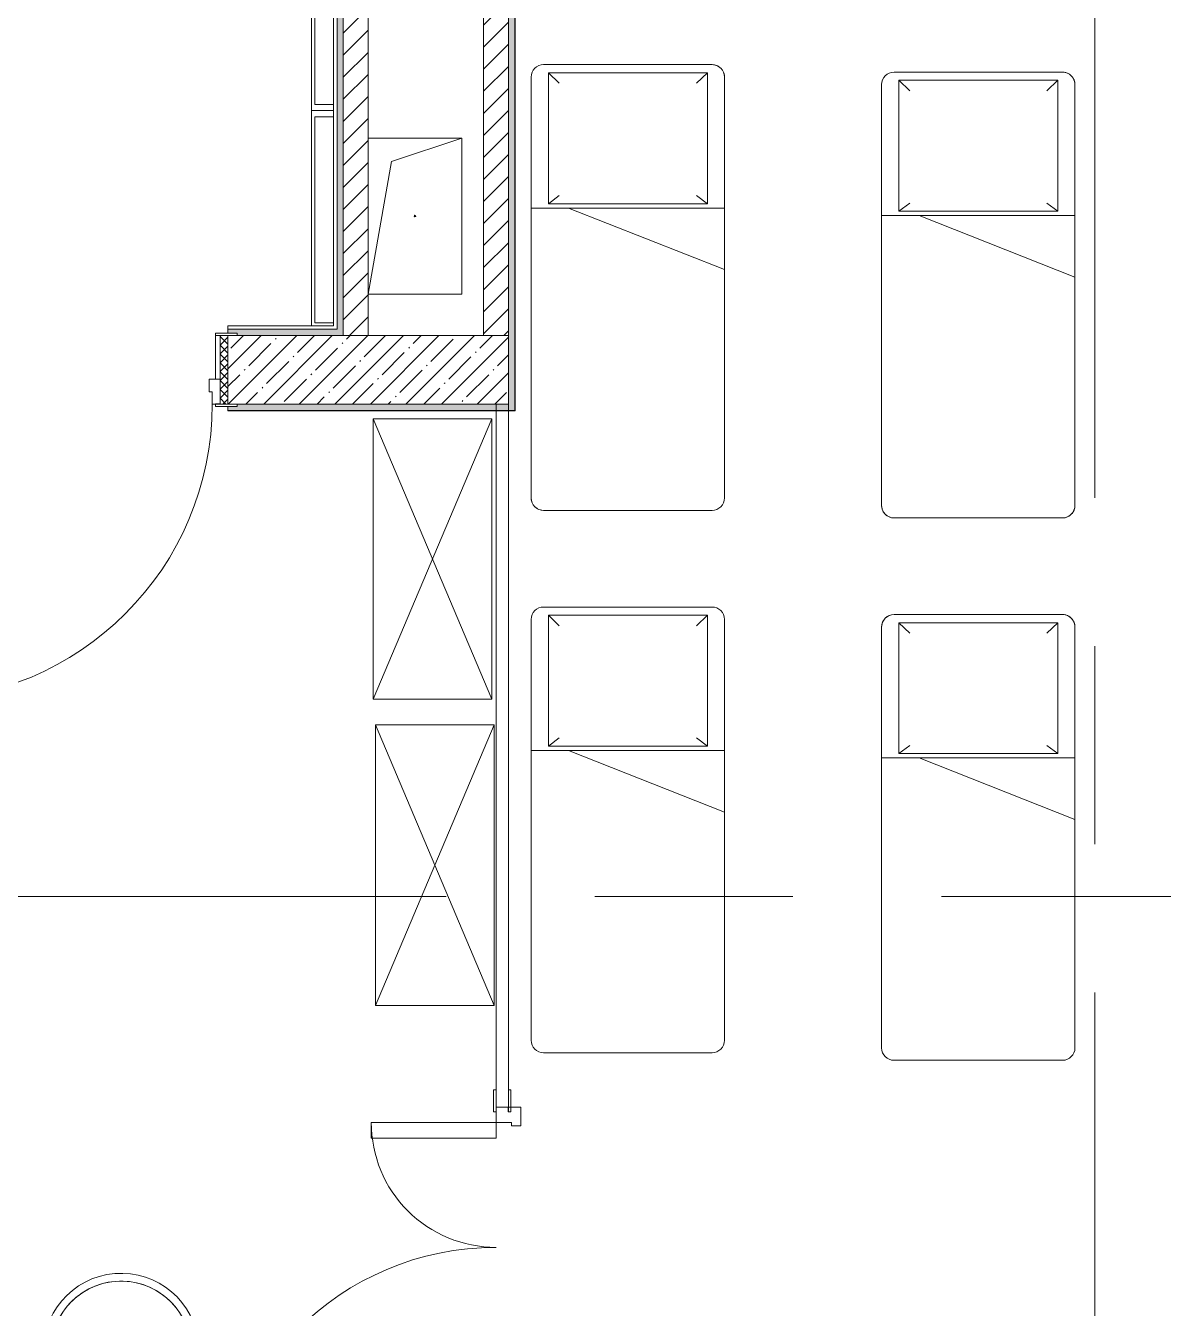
# Model space of a CAD drawing. Header units: millimetres. Extents: x 81382 to 274764, y -8553 to 29000.
# Drawn here: x 117782 to 121430, y 2279 to 6394 of the extents above; entities that cross this region are included whole.
import ezdxf

# ---------------------------------------------------------------- set-up
doc = ezdxf.new("R2010")
doc.units = ezdxf.units.MM
doc.linetypes.add('Осевая', pattern=[3175, 635, -476.25, 1587.5, -476.25])
for name, color, linetype, lineweight in [('A-DOOR', 7, 'Continuous', 9), ('A-DOOR-1', 7, 'Continuous', 13), ('A-DOOR-FRAM', 7, 'Continuous', 13), ('A-DOOR-FRAM-1', 7, 'Continuous', 9), ('A-GENM', 7, 'Continuous', 9), ('A-WALL', 7, 'Continuous', 9), ('I-WALL', 7, 'Continuous', 9), ('Оси-2', 7, 'Осевая', 9)]:
    doc.layers.add(name, color=color, linetype=linetype, lineweight=lineweight)
for name, color, linetype, lineweight, true_color in [('A-WALL-1', 7, 'Continuous', 9, 0x3c3c3c), ('A-WALL-FNSH-1', 7, 'Continuous', 9, 0x3c3c3c), ('I-FURN-1', 7, 'Continuous', 9, 0xf0f0f0)]:
    doc.layers.add(name, color=color, linetype=linetype, lineweight=lineweight, true_color=true_color)
pattern_1 = [(45, (0, 0), (-35.35534, 35.35534), [])]
pattern_2 = [(0, (0, 0), (121.92, 30.48), [10.058, -81.382, 10.058, -81.382, -487.68]), (0, (0, 0), (121.92, 30.48), [-182.88, 10.058, -172.822, 10.058, -81.382, -213.36]), (0, (0, 0), (121.92, 30.48), [-457.2, 10.058, -50.902, 10.058, -142.342]), (120, (45.72, 15.24), (-87.356454, 90.345817), [10.058, -81.382, 10.058, -81.382, -487.68]), (120, (45.72, 15.24), (-87.356454, 90.345817), [-182.88, 10.058, -172.822, 10.058, -81.382, -213.36]), (120, (45.72, 15.24), (-87.356454, 90.345817), [-457.2, 10.058, -50.902, 10.058, -142.342]), (240, (60.96, 76.2), (-34.563546, -120.825817), [10.058, -81.382, 10.058, -81.382, -487.68]), (240, (60.96, 76.2), (-34.563546, -120.825817), [-182.88, 10.058, -172.822, 10.058, -81.382, -213.36]), (240, (60.96, 76.2), (-34.563546, -120.825817), [-457.2, 10.058, -50.902, 10.058, -142.342])]

# ---------------------------------------------------------------- blocks, each defined once
blk = doc.blocks.new('110_Дверь_СКБ_1Ст_Внутренняя1 - Д-7а_л__950x2100h_Туалет-32220591-План размещения напольных электротехнических лючков и розеток 3 этажа в осях 23-33')
at = {"layer": 'A-DOOR'}
h = blk.add_hatch(dxfattribs=at)
h.set_pattern_fill('FP_12', color=256, style=0, pattern_type=2)
h.set_pattern_definition([(135, (1776.41, 174.685), (-14.14214, -14.14214), []), (225, (1776.41, 174.685), (14.14214, -14.14214), [])])
h.paths.add_polyline_path([(537.5, 110), (512.5, 110), (512.5, -110), (537.5, -110)])
at = {"layer": 'A-DOOR-FRAM-1'}
h = blk.add_hatch(dxfattribs=at)
h.set_pattern_fill('FP_13', color=256, style=0, pattern_type=2)
h.set_pattern_definition([(45, (-346.384, 174.685), (-14.1421, 14.1421), []), (135, (-346.384, 174.685), (-14.1421, -14.1421), [])])
h.paths.add_polyline_path([(-487.5, 110), (-512.5, 110), (-512.5, -110), (-487.5, -110)])
at = {"layer": 'A-DOOR'}
blk.add_arc((487.5, 110), 950, 90, 180, dxfattribs=at)
at = {"layer": 'A-DOOR-1'}
for p, q in [((487.5, 1060), (447.5, 1060)), ((447.5, 1060), (447.5, 110)), ((487.5, 110), (487.5, 1060)), ((447.5, 110), (487.5, 110))]:
    blk.add_line(p, q, dxfattribs=at)
at = {"layer": 'A-DOOR-FRAM'}
for p, q in [((-472.5, 118), (-542.5, 118)), ((-542.5, 118), (-542.5, 110)), ((-542.5, 110), (-472.5, 110)), ((-487.5, 110), (-512.5, 110)), ((-512.5, 110), (-512.5, -110)), ((-462.5, 110), (-487.5, 110)), ((-487.5, 110), (-487.5, 30)), ((-487.5, -110), (-487.5, 110)), ((-472.5, 110), (-487.5, 110)), ((-487.5, 110), (-487.5, 109)), ((-487.5, 109), (-472.5, 109)), ((-472.5, 110), (-472.5, 118)), ((-472.5, 109), (-472.5, 110)), ((-462.5, 70), (-462.5, 110)), ((487.5, 110), (487.5, 70)), ((512.5, 110), (487.5, 110)), ((567.5, 118), (497.5, 118)), ((497.5, 118), (497.5, 110)), ((512.5, 110), (497.5, 110)), ((497.5, 110), (497.5, 109)), ((497.5, 110), (567.5, 110)), ((497.5, 109), (512.5, 109)), ((512.5, 30), (512.5, 110)), ((537.5, 110), (512.5, 110)), ((512.5, 110), (512.5, -110)), ((512.5, 109), (512.5, 110)), ((537.5, -110), (537.5, 110)), ((567.5, 110), (567.5, 118)), ((-452.5, 70), (-462.5, 70)), ((-452.5, 30), (-452.5, 70)), ((487.5, 70), (477.5, 70)), ((477.5, 70), (477.5, 30)), ((-487.5, 30), (-452.5, 30)), ((-472.5, 30), (-487.5, 30)), ((-487.5, 30), (-487.5, -110)), ((-472.5, -110), (-472.5, 30)), ((477.5, 30), (512.5, 30)), ((512.5, 30), (497.5, 30)), ((497.5, 30), (497.5, -110)), ((512.5, -110), (512.5, 30)), ((-472.5, -110), (-542.5, -110)), ((-542.5, -110), (-542.5, -118)), ((-542.5, -118), (-472.5, -118)), ((-512.5, -110), (-487.5, -110)), ((-487.5, -110), (-472.5, -110)), ((-472.5, -118), (-472.5, -110)), ((497.5, -110), (512.5, -110)), ((567.5, -110), (497.5, -110)), ((497.5, -110), (497.5, -118)), ((497.5, -118), (567.5, -118)), ((512.5, -110), (537.5, -110)), ((567.5, -118), (567.5, -110))]:
    blk.add_line(p, q, dxfattribs=at)
blk = doc.blocks.new('GM_Отверстие прямоугольное _в плите_ - Отверстие-V35-План размещения напольных электротехнических лючков и розеток 3 этажа в осях 23-33')
at = {"layer": 'A-GENM'}
for p, q in [((-150, 250), (150, 250)), ((150, 250), (-150, 250)), ((-75, 175), (150, 250)), ((150, 250), (150, -250)), ((150, -250), (150, 250)), ((-150, -250), (-75, 175)), ((150, -250), (-150, -250)), ((-150, -250), (150, -250))]:
    blk.add_line(p, q, dxfattribs=at)
for start, end in [(360, 180), (180, 360)]:
    blk.add_arc((0, 0), 2.5, start, end, dxfattribs=at)
blk = doc.blocks.new('Bed - Small Sizes - 1_119-V44-План размещения напольных электротехнических лючков и розеток 3 этажа в осях 23-33')
at = {"layer": 'I-FURN-1'}
for p, q in [((247.3, 0), (-292.7, 0)), ((-292.7, 0), (247.3, 0)), ((247.3, 0), (-292.7, 0)), ((-292.7, 0), (247.3, 0)), ((-332.7, -40), (-332.7, -460)), ((-332.7, -460), (-332.7, -40)), ((-332.7, -40), (-332.7, -460)), ((-332.7, -460), (-332.7, -40)), ((-277.5, -26.2), (-242.7, -60)), ((232.5, -26.2), (-277.5, -26.2)), ((-277.5, -26.2), (-277.5, -446.2)), ((232.5, -26.2), (-277.5, -26.2)), ((-277.5, -26.2), (-277.5, -446.2)), ((232.5, -26.2), (197.3, -60)), ((232.5, -446.2), (232.5, -26.2)), ((232.5, -446.2), (232.5, -26.2)), ((287.3, -460), (287.3, -40)), ((287.3, -40), (287.3, -460)), ((287.3, -657.7), (287.3, -40)), ((287.3, -40), (287.3, -657.7)), ((-277.5, -446.2), (-242.7, -420)), ((-277.5, -446.2), (232.5, -446.2)), ((-277.5, -446.2), (232.5, -446.2)), ((232.5, -446.2), (197.3, -420)), ((-332.7, -460), (-212.7, -460)), ((-212.7, -460), (-332.7, -460)), ((-332.7, -460), (-332.7, -1390)), ((-332.7, -1390), (-332.7, -460)), ((-332.7, -460), (-212.7, -460)), ((-212.7, -460), (287.3, -460)), ((287.3, -460), (-212.7, -460)), ((287.3, -460), (-212.7, -460)), ((-212.7, -460), (287.3, -657.7)), ((287.3, -657.7), (-212.7, -460)), ((-212.7, -460), (287.3, -460)), ((-212.7, -460), (287.3, -657.7)), ((-212.7, -460), (287.3, -460)), ((287.3, -657.7), (287.3, -460)), ((287.3, -460), (287.3, -657.7)), ((287.3, -1390), (287.3, -657.7)), ((287.3, -657.7), (287.3, -1390)), ((-292.7, -1430), (247.3, -1430)), ((247.3, -1430), (-292.7, -1430))]:
    blk.add_line(p, q, dxfattribs=at)
for centre, start, end in [((-292.7, -40), 90, 180), ((-292.7, -40), 90, 180), ((247.3, -40), 360, 90), ((247.3, -40), 0, 90), ((-292.7, -40), 90, 180), ((-292.7, -40), 90, 180), ((247.3, -40), 0, 90), ((247.3, -40), 0, 90), ((-292.7, -1390), 180, 270), ((-292.7, -1390), 180, 270), ((247.3, -1390), 270, 0), ((247.3, -1390), 270, 0)]:
    blk.add_arc(centre, 40, start, end, dxfattribs=at)
blk = doc.blocks.new('Bed - Small Sizes - 1_119-V45-План размещения напольных электротехнических лючков и розеток 3 этажа в осях 23-33')
at = {"layer": 'I-FURN-1'}
for p, q in [((247.3, 0), (-292.7, 0)), ((-292.7, 0), (247.3, 0)), ((247.3, 0), (-292.7, 0)), ((-292.7, 0), (247.3, 0)), ((-332.7, -40), (-332.7, -460)), ((-332.7, -460), (-332.7, -40)), ((-332.7, -40), (-332.7, -460)), ((-332.7, -460), (-332.7, -40)), ((-277.5, -26.2), (-242.7, -60)), ((232.5, -26.2), (-277.5, -26.2)), ((-277.5, -26.2), (-277.5, -446.2)), ((232.5, -26.2), (-277.5, -26.2)), ((-277.5, -26.2), (-277.5, -446.2)), ((232.5, -26.2), (197.3, -60)), ((232.5, -446.2), (232.5, -26.2)), ((232.5, -446.2), (232.5, -26.2)), ((287.3, -460), (287.3, -40)), ((287.3, -40), (287.3, -460)), ((287.3, -657.7), (287.3, -40)), ((287.3, -40), (287.3, -657.7)), ((-277.5, -446.2), (-242.7, -420)), ((-277.5, -446.2), (232.5, -446.2)), ((-277.5, -446.2), (232.5, -446.2)), ((232.5, -446.2), (197.3, -420)), ((-332.7, -460), (-212.7, -460)), ((-212.7, -460), (-332.7, -460)), ((-332.7, -460), (-332.7, -1390)), ((-332.7, -1390), (-332.7, -460)), ((-332.7, -460), (-212.7, -460)), ((-212.7, -460), (287.3, -460)), ((287.3, -460), (-212.7, -460)), ((287.3, -460), (-212.7, -460)), ((-212.7, -460), (287.3, -657.7)), ((287.3, -657.7), (-212.7, -460)), ((-212.7, -460), (287.3, -460)), ((-212.7, -460), (287.3, -657.7)), ((-212.7, -460), (287.3, -460)), ((287.3, -657.7), (287.3, -460)), ((287.3, -460), (287.3, -657.7)), ((287.3, -1390), (287.3, -657.7)), ((287.3, -657.7), (287.3, -1390)), ((-292.7, -1430), (247.3, -1430)), ((247.3, -1430), (-292.7, -1430))]:
    blk.add_line(p, q, dxfattribs=at)
for centre, start, end in [((-292.7, -40), 90, 180), ((-292.7, -40), 90, 135), ((247.3, -40), 360, 90), ((247.3, -40), 0, 90), ((-292.7, -40), 90, 180), ((-292.7, -40), 135, 180), ((-292.7, -40), 150, 180), ((-292.7, -40), 135, 150), ((-292.7, -40), 90, 135), ((247.3, -40), 75, 90), ((247.3, -40), 0, 90), ((247.3, -40), 60, 75), ((247.3, -40), 30, 60), ((247.3, -40), 0, 30), ((-292.7, -1390), 180, 270), ((-292.7, -1390), 180, 270), ((247.3, -1390), 270, 0), ((247.3, -1390), 270, 0)]:
    blk.add_arc(centre, 40, start, end, dxfattribs=at)
blk = doc.blocks.new('Bed - Small Sizes - 1_119-V46-План размещения напольных электротехнических лючков и розеток 3 этажа в осях 23-33')
at = {"layer": 'I-FURN-1'}
for p, q in [((247.3, 0), (-292.7, 0)), ((-292.7, 0), (247.3, 0)), ((247.3, 0), (-292.7, 0)), ((-292.7, 0), (247.3, 0)), ((-332.7, -40), (-332.7, -460)), ((-332.7, -460), (-332.7, -40)), ((-332.7, -40), (-332.7, -460)), ((-332.7, -460), (-332.7, -40)), ((-277.5, -26.2), (-242.7, -60)), ((232.5, -26.2), (-277.5, -26.2)), ((-277.5, -26.2), (-277.5, -446.2)), ((232.5, -26.2), (-277.5, -26.2)), ((-277.5, -26.2), (-277.5, -446.2)), ((232.5, -26.2), (197.3, -60)), ((232.5, -446.2), (232.5, -26.2)), ((232.5, -446.2), (232.5, -26.2)), ((287.3, -460), (287.3, -40)), ((287.3, -40), (287.3, -460)), ((287.3, -657.7), (287.3, -40)), ((287.3, -40), (287.3, -657.7)), ((-277.5, -446.2), (-242.7, -420)), ((-277.5, -446.2), (232.5, -446.2)), ((-277.5, -446.2), (232.5, -446.2)), ((232.5, -446.2), (197.3, -420)), ((-332.7, -460), (-212.7, -460)), ((-212.7, -460), (-332.7, -460)), ((-332.7, -460), (-332.7, -1390)), ((-332.7, -1390), (-332.7, -460)), ((-332.7, -460), (-212.7, -460)), ((-212.7, -460), (287.3, -460)), ((287.3, -460), (-212.7, -460)), ((287.3, -460), (-212.7, -460)), ((-212.7, -460), (287.3, -657.7)), ((287.3, -657.7), (-212.7, -460)), ((-212.7, -460), (287.3, -460)), ((-212.7, -460), (287.3, -657.7)), ((-212.7, -460), (287.3, -460)), ((287.3, -657.7), (287.3, -460)), ((287.3, -460), (287.3, -657.7)), ((287.3, -1390), (287.3, -657.7)), ((287.3, -657.7), (287.3, -1390)), ((-292.7, -1430), (247.3, -1430)), ((247.3, -1430), (-292.7, -1430))]:
    blk.add_line(p, q, dxfattribs=at)
for centre, start, end in [((-292.7, -40), 90, 180), ((-292.7, -40), 90, 180), ((247.3, -40), 360, 90), ((247.3, -40), 0, 90), ((-292.7, -40), 90, 180), ((-292.7, -40), 90, 180), ((247.3, -40), 60, 90), ((247.3, -40), 0, 90), ((247.3, -40), 45, 60), ((247.3, -40), 30, 45), ((247.3, -40), 0, 30), ((-292.7, -1390), 180, 270), ((-292.7, -1390), 180, 195), ((247.3, -1390), 270, 0), ((247.3, -1390), 270, 0), ((-292.7, -1390), 195, 210), ((-292.7, -1390), 210, 225), ((-292.7, -1390), 225, 240), ((-292.7, -1390), 240, 270)]:
    blk.add_arc(centre, 40, start, end, dxfattribs=at)
blk = doc.blocks.new('Bed - Small Sizes - 1_119-V47-План размещения напольных электротехнических лючков и розеток 3 этажа в осях 23-33')
at = {"layer": 'I-FURN-1'}
for p, q in [((247.3, 0), (-292.7, 0)), ((-292.7, 0), (247.3, 0)), ((247.3, 0), (-292.7, 0)), ((-292.7, 0), (247.3, 0)), ((-332.7, -40), (-332.7, -460)), ((-332.7, -460), (-332.7, -40)), ((-332.7, -40), (-332.7, -460)), ((-332.7, -460), (-332.7, -40)), ((-277.5, -26.2), (-242.7, -60)), ((232.5, -26.2), (-277.5, -26.2)), ((-277.5, -26.2), (-277.5, -446.2)), ((232.5, -26.2), (-277.5, -26.2)), ((-277.5, -26.2), (-277.5, -446.2)), ((232.5, -26.2), (197.3, -60)), ((232.5, -446.2), (232.5, -26.2)), ((232.5, -446.2), (232.5, -26.2)), ((287.3, -460), (287.3, -40)), ((287.3, -40), (287.3, -460)), ((287.3, -657.7), (287.3, -40)), ((287.3, -40), (287.3, -657.7)), ((-277.5, -446.2), (-242.7, -420)), ((-277.5, -446.2), (232.5, -446.2)), ((-277.5, -446.2), (232.5, -446.2)), ((232.5, -446.2), (197.3, -420)), ((-332.7, -460), (-212.7, -460)), ((-212.7, -460), (-332.7, -460)), ((-332.7, -460), (-332.7, -1390)), ((-332.7, -1390), (-332.7, -460)), ((-332.7, -460), (-212.7, -460)), ((-212.7, -460), (287.3, -460)), ((287.3, -460), (-212.7, -460)), ((287.3, -460), (-212.7, -460)), ((-212.7, -460), (287.3, -657.7)), ((287.3, -657.7), (-212.7, -460)), ((-212.7, -460), (287.3, -460)), ((-212.7, -460), (287.3, -657.7)), ((-212.7, -460), (287.3, -460)), ((287.3, -657.7), (287.3, -460)), ((287.3, -460), (287.3, -657.7)), ((287.3, -1390), (287.3, -657.7)), ((287.3, -657.7), (287.3, -1390)), ((-292.7, -1430), (247.3, -1430)), ((247.3, -1430), (-292.7, -1430))]:
    blk.add_line(p, q, dxfattribs=at)
for centre, start, end in [((-292.7, -40), 90, 180), ((-292.7, -40), 90, 180), ((247.3, -40), 360, 90), ((247.3, -40), 60, 90), ((-292.7, -40), 90, 180), ((-292.7, -40), 90, 180), ((247.3, -40), 0, 90), ((247.3, -40), 0, 90), ((247.3, -40), 45, 60), ((247.3, -40), 15, 45), ((247.3, -40), 0, 15), ((-292.7, -1390), 180, 270), ((-292.7, -1390), 180, 195), ((247.3, -1390), 270, 0), ((247.3, -1390), 300, 0), ((-292.7, -1390), 195, 210), ((-292.7, -1390), 210, 225), ((-292.7, -1390), 225, 240), ((-292.7, -1390), 240, 270), ((247.3, -1390), 270, 285), ((247.3, -1390), 285, 300)]:
    blk.add_arc(centre, 40, start, end, dxfattribs=at)
blk = doc.blocks.new('ПУФ1 - 500_500 2-V62-План размещения напольных электротехнических лючков и розеток 3 этажа в осях 23-33')
at = {"layer": 'I-FURN-1'}
for radius, start, end in [(250, 360, 180), (250, 0, 180), (225, 360, 180), (225, 64.2857, 180), (225, 51.4286, 64.2857), (225, 38.5714, 51.4286), (225, 25.7143, 38.5714), (225, 12.8571, 25.7143), (225, 0, 12.8571), (250, 180, 360), (225, 180, 360), (225, 180, 282.8571), (225, 347.1429, 360), (250, 180, 360), (225, 334.2857, 347.1429), (225, 282.8571, 334.2857)]:
    blk.add_arc((0, 0), radius, start, end, dxfattribs=at)
blk = doc.blocks.new('Шкаф параметрический - 1_268-25587356-План размещения напольных электротехнических лючков и розеток 3 этажа в осях 23-33')
at = {"layer": 'I-FURN-1'}
for p, q in [((0, 0), (900, 380)), ((0, 380), (900, 0)), ((900, 380), (0, 380)), ((0, 380), (0, 0)), ((0, 0), (0, 380)), ((0, 380), (900, 380)), ((900, 0), (900, 380)), ((900, 380), (900, 0)), ((0, 0), (900, 0)), ((900, 0), (0, 0))]:
    blk.add_line(p, q, dxfattribs=at)
blk = doc.blocks.new('Вешалка - 1_25-V68-План размещения напольных электротехнических лючков и розеток 3 этажа в осях 23-33')
at = {"layer": 'I-FURN-1'}
for p, q in [((350, 55), (-350, 55)), ((-350, 55), (-350, -16)), ((-350, -16), (-350, 55)), ((-350, 55), (350, 55)), ((-330.4, -16), (-330.4, 44.4)), ((-330.4, -16), (-330.4, 44.4)), ((-330.4, 44.4), (330.2, 44.4)), ((330.2, 44.4), (-330.4, 44.4)), ((330.2, 44.4), (330.2, -16)), ((330.2, -16), (330.2, 44.4)), ((350, -16), (350, 55)), ((350, 55), (350, -16))]:
    blk.add_line(p, q, dxfattribs=at)
blk = doc.blocks.new('Вешалка - 1_25-V69-План размещения напольных электротехнических лючков и розеток 3 этажа в осях 23-33')
at = {"layer": 'I-FURN-1'}
for p, q in [((350, 55), (-340.6, 55)), ((-340.6, 55), (350, 55)), ((-330.4, -16), (-330.4, 44.4)), ((-330.4, -16), (-330.4, 44.4)), ((-330.4, 44.4), (330.2, 44.4)), ((330.2, 44.4), (-330.4, 44.4)), ((330.2, 44.4), (330.2, -16)), ((330.2, -16), (330.2, 44.4)), ((350, -16), (350, 55)), ((350, 55), (350, -16))]:
    blk.add_line(p, q, dxfattribs=at)
blk = doc.blocks.new('110_Дверь_СКБ_2Ст - Д-5_п__в составе перегородки _не входит в спец__-32680317-План размещения напольных электротехнических лючков и розеток 3 этажа в осях 23-33')
at = {"layer": 'A-DOOR'}
for centre, radius, start, end in [((-637.5, -20), 400, 270, 0), ((662.5, -20), 900, 180, 270)]:
    blk.add_arc(centre, radius, start, end, dxfattribs=at)
at = {"layer": 'A-DOOR-1'}
for p, q in [((-637.5, -20), (-587.5, -20)), ((-637.5, -420), (-637.5, -20)), ((-587.5, -20), (-587.5, -420)), ((612.5, -20), (662.5, -20)), ((612.5, -920), (612.5, -20)), ((662.5, -20), (662.5, -920)), ((-587.5, -420), (-637.5, -420)), ((662.5, -920), (612.5, -920))]:
    blk.add_line(p, q, dxfattribs=at)
at = {"layer": 'A-DOOR-FRAM'}
for p, q in [((-687.5, 60), (-627.5, 60)), ((-687.5, -20), (-687.5, 60)), ((-627.5, 60), (-627.5, 30)), ((652.5, 60), (712.5, 60)), ((652.5, 30), (652.5, 60)), ((712.5, 60), (712.5, -20)), ((-742.5, 28), (-672.5, 28)), ((-742.5, 20), (-742.5, 28)), ((-672.5, 20), (-742.5, 20)), ((-687.5, 20), (-672.5, 20)), ((-687.5, 19), (-687.5, 20)), ((-672.5, 19), (-687.5, 19)), ((-672.5, 28), (-672.5, 20)), ((-672.5, 20), (-672.5, 19)), ((-637.5, 30), (-637.5, -20)), ((-627.5, 30), (-637.5, 30)), ((662.5, 30), (652.5, 30)), ((662.5, -20), (662.5, 30)), ((697.5, 20), (697.5, 28)), ((697.5, 28), (767.5, 28)), ((697.5, 19), (697.5, 20)), ((697.5, 20), (712.5, 20)), ((767.5, 20), (697.5, 20)), ((712.5, 19), (697.5, 19)), ((712.5, 20), (712.5, 19)), ((767.5, 28), (767.5, 20)), ((-742.5, -20), (-672.5, -20)), ((-742.5, -28), (-742.5, -20)), ((-672.5, -28), (-742.5, -28)), ((-637.5, -20), (-687.5, -20)), ((-672.5, -20), (-672.5, -28)), ((712.5, -20), (662.5, -20)), ((697.5, -28), (697.5, -20)), ((697.5, -20), (767.5, -20)), ((767.5, -28), (697.5, -28)), ((767.5, -20), (767.5, -28))]:
    blk.add_line(p, q, dxfattribs=at)

msp = doc.modelspace()

# ---------------------------------------------------------------- hatches: boundary and pattern name
at = {"layer": 'I-WALL'}
h = msp.add_hatch(dxfattribs=at)
h.set_pattern_fill('FP_5', color=256, style=0, pattern_type=2)
h.set_pattern_definition(pattern_1)
h.paths.add_polyline_path([(118800, 5400), (118880, 5400), (118880, 10380), (118800, 10380), (118800, 5420)])
h = msp.add_hatch(dxfattribs=at)
h.set_pattern_fill('FP_5', color=256, style=0, pattern_type=2)
h.set_pattern_definition(pattern_1)
h.paths.add_polyline_path([(119250, 5400), (119330, 5400), (119330, 10380), (119250, 10380), (119250, 5715.3)])
h = msp.add_hatch(dxfattribs=at)
h.set_pattern_fill('FP_35', color=256, style=0, pattern_type=2)
h.set_pattern_definition(pattern_2)
h.paths.add_polyline_path([(119350, 5180), (119350, 10360), (119330, 10360), (119330, 5180)])
h = msp.add_hatch(dxfattribs=at)
h.set_pattern_fill('FP_35', color=256, style=0, pattern_type=2)
h.set_pattern_definition(pattern_2)
h.paths.add_polyline_path([(118780, 5420), (118800, 5420), (118800, 9980), (118780, 9980), (118780, 6580.5)])
h = msp.add_hatch(dxfattribs=at)
h.set_pattern_fill('FP_4', color=256, style=0, pattern_type=2)
h.set_pattern_definition([(45, (0, 0), (-57.024626, 57.024626), []), (45, (57.025, 0), (-57.024626, 57.024626), [100.806, -20.161, 3.353, -16.808])])
h.paths.add_polyline_path([(119330, 5180), (119330, 5400), (118430, 5400), (118430, 5180), (119290, 5180)])
h.paths.add_polyline_path([(117350, 5180), (117380, 5180), (117380, 5400), (111930, 5400), (111930, 5180), (116349.1, 5180)])
h = msp.add_hatch(dxfattribs=at)
h.set_pattern_fill('FP_35', color=256, style=0, pattern_type=2)
h.set_pattern_definition(pattern_2)
h.paths.add_polyline_path([(118800, 5400), (118800, 5420), (118430, 5420), (118430, 5408), (118460, 5408), (118460, 5400)])
h.paths.add_polyline_path([(117350, 5400), (117350, 5408), (117380, 5408), (117380, 5420), (115660, 5420), (115660, 5400), (116349.1, 5400)])
h = msp.add_hatch(dxfattribs=at)
h.set_pattern_fill('FP_35', color=256, style=0, pattern_type=2)
h.set_pattern_definition(pattern_2)
h.paths.add_polyline_path([(118893, 5160), (119350, 5160), (119350, 5180), (118460, 5180), (118460, 5172), (118430, 5172), (118430, 5160)])
h.paths.add_polyline_path([(117380, 5160), (117380, 5172), (117350, 5172), (117350, 5180), (111910, 5180), (111910, 5160), (116349.1, 5160)])

# ---------------------------------------------------------------- linework, layer by layer
at = {"layer": 'A-WALL'}
for p, q in [((118800, 10000), (118800, 5400)), ((118460, 5400), (118800, 5400)), ((119330, 5400), (119250, 5400)), ((118460, 5180), (119330, 5180))]:
    msp.add_line(p, q, dxfattribs=at)
at = {"layer": 'A-WALL-1'}
for p, q in [((119330, 10600), (119330, 2980)), ((118880, 5400), (118880, 10380)), ((119250, 10380), (119250, 5400)), ((119350, 5160), (119350, 10360)), ((118780, 9980), (118780, 5420)), ((118780, 5420), (118430, 5420)), ((118430, 5420), (118430, 5408)), ((119250, 5400), (118800, 5400)), ((118430, 5172), (118430, 5160)), ((118430, 5160), (119350, 5160)), ((119290, 5180), (119290, 2980))]:
    msp.add_line(p, q, dxfattribs=at)
at = {"layer": 'A-WALL-FNSH-1'}
for p, q in [((119351, 5159), (119351, 10359)), ((118430, 5160), (118430, 5159)), ((118430, 5159), (119351, 5159))]:
    msp.add_line(p, q, dxfattribs=at)
at = {"layer": 'I-WALL'}
for p, q in [((118769, 5431), (118769, 9969)), ((118430, 5431), (118769, 5431)), ((118430, 5431), (118430, 5420))]:
    msp.add_line(p, q, dxfattribs=at)
at = {"layer": 'Оси-2'}
for p, q in [((121210, 593.7), (121210, 18900)), ((84681.8, 3600), (122730, 3600))]:
    msp.add_line(p, q, dxfattribs=at)

# ---------------------------------------------------------------- block references
at = {"layer": 'A-DOOR'}
for name, p, rotation in [('110_Дверь_СКБ_1Ст_Внутренняя1 - Д-7а_л__950x2100h_Туалет-32220591-План размещения напольных электротехнических лючков и розеток 3 этажа в осях 23-33', (117917.5, 5290), 180), ('110_Дверь_СКБ_2Ст - Д-5_п__в составе перегородки _не входит в спец__-32680317-План размещения напольных электротехнических лючков и розеток 3 этажа в осях 23-33', (119310, 2237.5), 270)]:
    msp.add_blockref(name, p, dxfattribs=dict(at, rotation=rotation))
at = {"layer": 'A-GENM'}
msp.add_blockref('GM_Отверстие прямоугольное _в плите_ - Отверстие-V35-План размещения напольных электротехнических лючков и розеток 3 этажа в осях 23-33', (119030, 5783.3), dxfattribs=at)
at = {"layer": 'I-FURN-1'}
for name, p, rotation in [('Вешалка - 1_25-V68-План размещения напольных электротехнических лючков и розеток 3 этажа в осях 23-33', (118753, 6471.6), 89.99999999999984), ('Вешалка - 1_25-V69-План размещения напольных электротехнических лючков и розеток 3 этажа в осях 23-33', (118753, 5771.6), 89.99999999999984), ('Шкаф параметрический - 1_268-25587356-План размещения напольных электротехнических лючков и розеток 3 этажа в осях 23-33', (118896.5, 5133.3), 269.9999999999994), ('Шкаф параметрический - 1_268-25587356-План размещения напольных электротехнических лючков и розеток 3 этажа в осях 23-33', (118903.8, 4150.8), 269.9999999999994), ('ПУФ1 - 500_500 2-V62-План размещения напольных электротехнических лючков и розеток 3 этажа в осях 23-33', (118087.6, 2141.6), 184.6613193387897)]:
    msp.add_blockref(name, p, dxfattribs=dict(at, rotation=rotation))
for name, p in [('Bed - Small Sizes - 1_119-V46-План размещения напольных электротехнических лючков и розеток 3 этажа в осях 23-33', (119735.3, 6269.2)), ('Bed - Small Sizes - 1_119-V47-План размещения напольных электротехнических лючков и розеток 3 этажа в осях 23-33', (120859.3, 6245)), ('Bed - Small Sizes - 1_119-V44-План размещения напольных электротехнических лючков и розеток 3 этажа в осях 23-33', (119735.3, 4529.2)), ('Bed - Small Sizes - 1_119-V45-План размещения напольных электротехнических лючков и розеток 3 этажа в осях 23-33', (120859.3, 4505))]:
    msp.add_blockref(name, p, dxfattribs=at)

doc.saveas('drawing.dxf')
